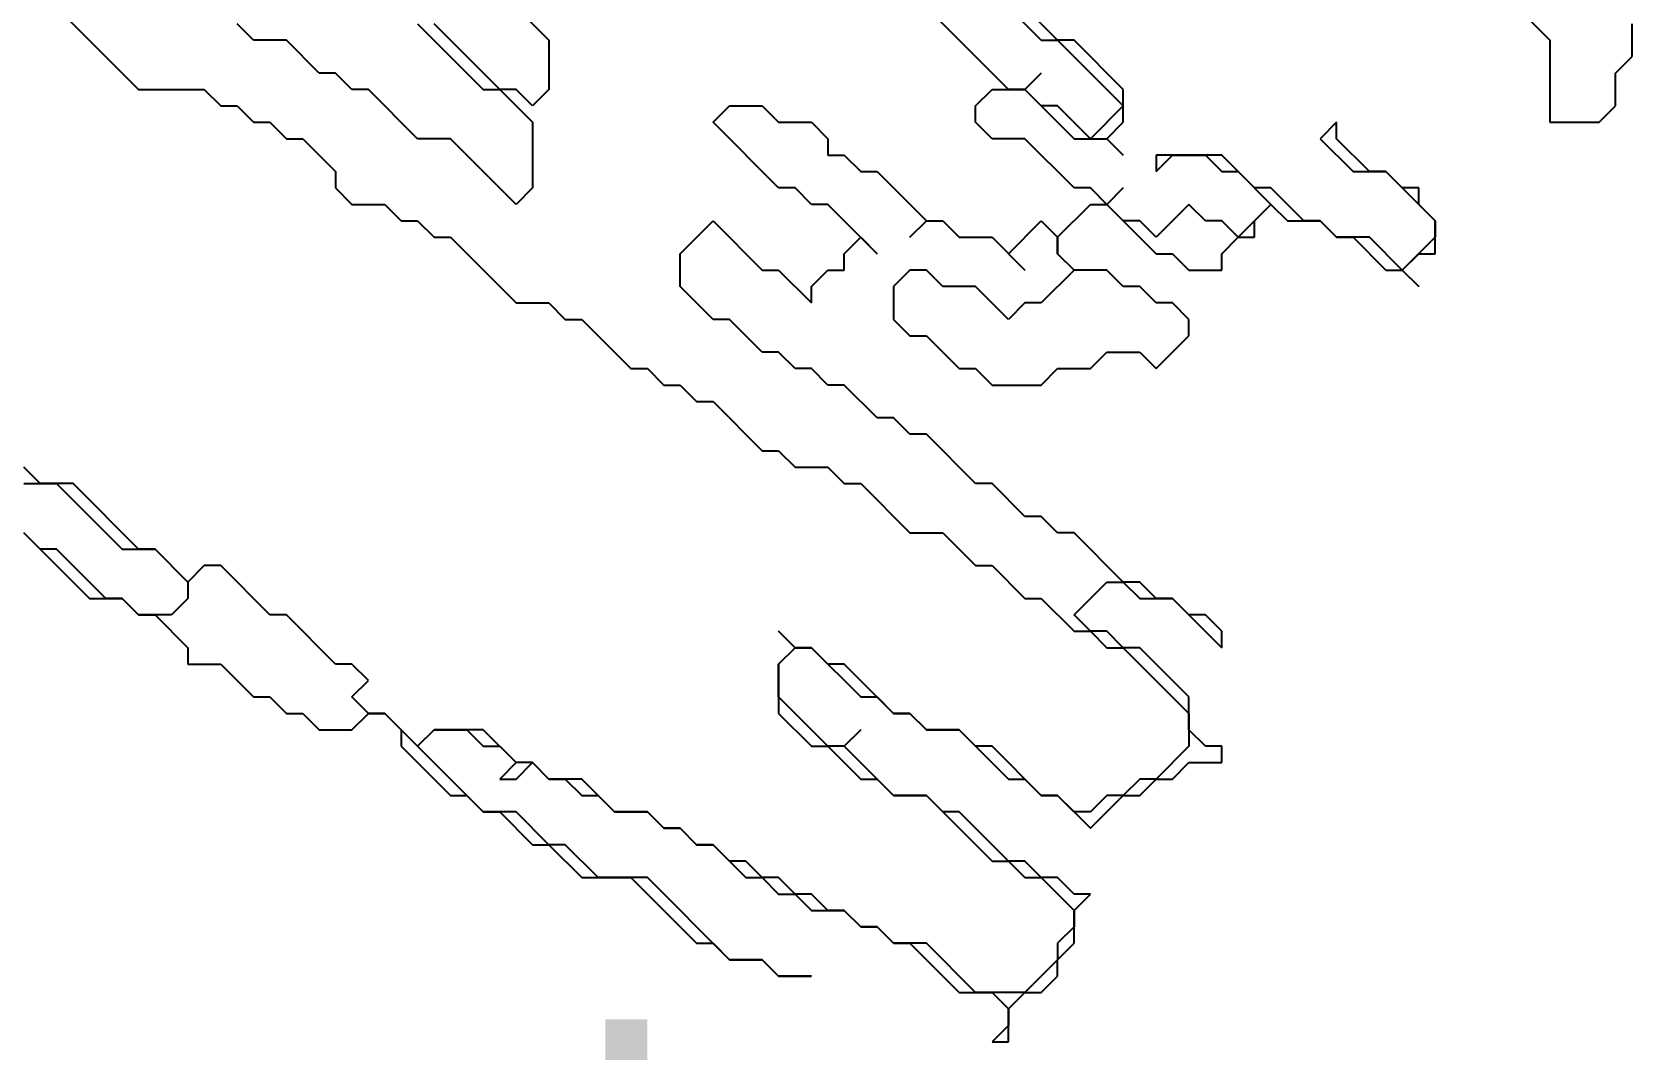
# Model space of a CAD drawing. Header units: metres. Extents: x 7 to 3931, y 6 to 2277.
# Drawn here: x 2781.5 to 2879, y 1688.5 to 1750.5 of the extents above; entities that cross this region are included whole.
import ezdxf

# ---------------------------------------------------------------- set-up
doc = ezdxf.new("R2010")
doc.units = ezdxf.units.M

msp = doc.modelspace()

# ---------------------------------------------------------------- linework, layer by layer
for p, q in [((2810, 1753), (2813, 1750)), ((2783, 1752), (2788, 1747)), ((2841, 1747), (2836, 1752)), ((2841, 1752), (2843, 1750)), ((2844, 1750), (2842, 1752)), ((2872, 1752), (2874, 1750)), ((2795, 1750), (2794, 1751)), ((2805, 1751), (2809, 1747)), ((2810, 1747), (2806, 1751)), ((2879, 1749), (2879, 1751)), ((2797, 1750), (2795, 1750)), ((2799, 1748), (2797, 1750)), ((2813, 1750), (2813, 1747)), ((2843, 1750), (2844, 1750)), ((2844, 1750), (2848, 1746)), ((2845, 1750), (2844, 1750)), ((2848, 1747), (2845, 1750)), ((2874, 1750), (2874, 1745)), ((2878, 1748), (2879, 1749)), ((2800, 1748), (2799, 1748)), ((2801, 1747), (2800, 1748)), ((2842, 1747), (2843, 1748)), ((2843, 1748), (2842, 1747)), ((2878, 1746), (2878, 1748)), ((2788, 1747), (2792, 1747)), ((2792, 1747), (2793, 1746)), ((2802, 1747), (2801, 1747)), ((2805, 1744), (2802, 1747)), ((2809, 1747), (2810, 1747)), ((2811, 1747), (2810, 1747)), ((2810, 1747), (2812, 1745)), ((2812, 1746), (2811, 1747)), ((2813, 1747), (2812, 1746)), ((2839, 1746), (2840, 1747)), ((2840, 1747), (2842, 1747)), ((2842, 1747), (2841, 1747)), ((2843, 1746), (2842, 1747)), ((2842, 1747), (2845, 1744)), ((2848, 1745), (2848, 1747)), ((2793, 1746), (2794, 1746)), ((2794, 1746), (2795, 1745)), ((2823, 1745), (2824, 1746)), ((2824, 1746), (2826, 1746)), ((2826, 1746), (2827, 1745)), ((2839, 1745), (2839, 1746)), ((2844, 1746), (2843, 1746)), ((2846, 1744), (2844, 1746)), ((2848, 1746), (2846, 1744)), ((2877, 1745), (2878, 1746)), ((2795, 1745), (2796, 1745)), ((2796, 1745), (2797, 1744)), ((2812, 1745), (2812, 1741)), ((2827, 1741), (2823, 1745)), ((2827, 1745), (2829, 1745)), ((2829, 1745), (2830, 1744)), ((2840, 1744), (2839, 1745)), ((2847, 1744), (2848, 1745)), ((2861, 1745), (2860, 1744)), ((2861, 1744), (2861, 1745)), ((2874, 1745), (2877, 1745)), ((2797, 1744), (2798, 1744)), ((2798, 1744), (2800, 1742)), ((2807, 1744), (2805, 1744)), ((2811, 1740), (2807, 1744)), ((2830, 1744), (2830, 1743)), ((2842, 1744), (2840, 1744)), ((2845, 1741), (2842, 1744)), ((2845, 1744), (2847, 1744)), ((2847, 1744), (2848, 1743)), ((2848, 1743), (2847, 1744)), ((2860, 1744), (2862, 1742)), ((2863, 1742), (2861, 1744)), ((2830, 1743), (2831, 1743)), ((2831, 1743), (2832, 1742)), ((2854, 1743), (2850, 1743)), ((2850, 1743), (2850, 1742)), ((2850, 1742), (2851, 1743)), ((2851, 1743), (2853, 1743)), ((2853, 1743), (2854, 1742)), ((2856, 1741), (2854, 1743)), ((2800, 1742), (2800, 1741)), ((2832, 1742), (2833, 1742)), ((2833, 1742), (2836, 1739)), ((2854, 1742), (2855, 1742)), ((2855, 1742), (2857, 1740)), ((2862, 1742), (2864, 1742)), ((2864, 1742), (2863, 1742)), ((2865, 1741), (2864, 1742)), ((2864, 1742), (2867, 1739)), ((2800, 1741), (2801, 1740)), ((2812, 1741), (2811, 1740)), ((2828, 1741), (2827, 1741)), ((2829, 1740), (2828, 1741)), ((2846, 1741), (2845, 1741)), ((2847, 1740), (2846, 1741)), ((2847, 1740), (2848, 1741)), ((2848, 1741), (2847, 1740)), ((2857, 1741), (2856, 1741)), ((2859, 1739), (2857, 1741)), ((2866, 1741), (2865, 1741)), ((2866, 1740), (2866, 1741)), ((2801, 1740), (2803, 1740)), ((2803, 1740), (2804, 1739)), ((2830, 1740), (2829, 1740)), ((2833, 1737), (2830, 1740)), ((2844, 1738), (2846, 1740)), ((2846, 1740), (2847, 1740)), ((2847, 1740), (2850, 1737)), ((2848, 1739), (2847, 1740)), ((2852, 1740), (2850, 1738)), ((2853, 1739), (2852, 1740)), ((2857, 1740), (2855, 1738)), ((2856, 1739), (2857, 1740)), ((2857, 1740), (2858, 1739)), ((2867, 1739), (2866, 1740)), ((2804, 1739), (2805, 1739)), ((2805, 1739), (2806, 1738)), ((2821, 1737), (2823, 1739)), ((2823, 1739), (2826, 1736)), ((2836, 1739), (2835, 1738)), ((2835, 1738), (2836, 1739)), ((2836, 1739), (2837, 1739)), ((2837, 1739), (2838, 1738)), ((2841, 1737), (2843, 1739)), ((2843, 1739), (2844, 1738)), ((2849, 1739), (2848, 1739)), ((2850, 1738), (2849, 1739)), ((2854, 1739), (2853, 1739)), ((2855, 1738), (2854, 1739)), ((2856, 1738), (2856, 1739)), ((2858, 1739), (2860, 1739)), ((2860, 1739), (2859, 1739)), ((2860, 1739), (2861, 1738)), ((2861, 1738), (2860, 1739)), ((2867, 1737), (2867, 1739)), ((2867, 1739), (2867, 1738)), ((2806, 1738), (2807, 1738)), ((2807, 1738), (2811, 1734)), ((2831, 1737), (2832, 1738)), ((2832, 1738), (2833, 1737)), ((2838, 1738), (2840, 1738)), ((2840, 1738), (2842, 1736)), ((2844, 1738), (2844, 1737)), ((2844, 1737), (2844, 1738)), ((2854, 1737), (2855, 1738)), ((2855, 1738), (2856, 1738)), ((2861, 1738), (2862, 1738)), ((2863, 1738), (2861, 1738)), ((2862, 1738), (2864, 1736)), ((2865, 1736), (2863, 1738)), ((2867, 1738), (2865, 1736)), ((2821, 1735), (2821, 1737)), ((2831, 1736), (2831, 1737)), ((2842, 1736), (2841, 1737)), ((2844, 1737), (2845, 1736)), ((2845, 1736), (2844, 1737)), ((2850, 1737), (2851, 1737)), ((2851, 1737), (2852, 1736)), ((2854, 1736), (2854, 1737)), ((2865, 1736), (2866, 1737)), ((2866, 1737), (2867, 1737)), ((2826, 1736), (2827, 1736)), ((2827, 1736), (2829, 1734)), ((2829, 1735), (2830, 1736)), ((2830, 1736), (2831, 1736)), ((2835, 1736), (2834, 1735)), ((2836, 1736), (2835, 1736)), ((2837, 1735), (2836, 1736)), ((2845, 1736), (2843, 1734)), ((2847, 1736), (2845, 1736)), ((2848, 1735), (2847, 1736)), ((2852, 1736), (2854, 1736)), ((2864, 1736), (2865, 1736)), ((2865, 1736), (2866, 1735)), ((2866, 1735), (2865, 1736)), ((2823, 1733), (2821, 1735)), ((2829, 1734), (2829, 1735)), ((2834, 1735), (2834, 1733)), ((2839, 1735), (2837, 1735)), ((2841, 1733), (2839, 1735)), ((2849, 1735), (2848, 1735)), ((2850, 1734), (2849, 1735)), ((2811, 1734), (2813, 1734)), ((2813, 1734), (2814, 1733)), ((2842, 1734), (2841, 1733)), ((2843, 1734), (2842, 1734)), ((2851, 1734), (2850, 1734)), ((2852, 1733), (2851, 1734)), ((2814, 1733), (2815, 1733)), ((2815, 1733), (2818, 1730)), ((2824, 1733), (2823, 1733)), ((2826, 1731), (2824, 1733)), ((2834, 1733), (2835, 1732)), ((2852, 1732), (2852, 1733)), ((2835, 1732), (2836, 1732)), ((2836, 1732), (2838, 1730)), ((2850, 1730), (2852, 1732)), ((2827, 1731), (2826, 1731)), ((2828, 1730), (2827, 1731)), ((2846, 1730), (2847, 1731)), ((2847, 1731), (2849, 1731)), ((2849, 1731), (2850, 1730)), ((2818, 1730), (2819, 1730)), ((2819, 1730), (2820, 1729)), ((2829, 1730), (2828, 1730)), ((2830, 1729), (2829, 1730)), ((2838, 1730), (2839, 1730)), ((2839, 1730), (2840, 1729)), ((2843, 1729), (2844, 1730)), ((2844, 1730), (2846, 1730)), ((2820, 1729), (2821, 1729)), ((2821, 1729), (2822, 1728)), ((2831, 1729), (2830, 1729)), ((2833, 1727), (2831, 1729)), ((2840, 1729), (2843, 1729)), ((2822, 1728), (2823, 1728)), ((2823, 1728), (2826, 1725)), ((2834, 1727), (2833, 1727)), ((2835, 1726), (2834, 1727)), ((2836, 1726), (2835, 1726)), ((2839, 1723), (2836, 1726)), ((2826, 1725), (2827, 1725)), ((2827, 1725), (2828, 1724)), ((2782, 1723), (2781, 1724)), ((2828, 1724), (2830, 1724)), ((2830, 1724), (2831, 1723)), ((2781, 1723), (2783, 1723)), ((2784, 1723), (2782, 1723)), ((2783, 1723), (2787, 1719)), ((2788, 1719), (2784, 1723)), ((2831, 1723), (2832, 1723)), ((2832, 1723), (2835, 1720)), ((2840, 1723), (2839, 1723)), ((2842, 1721), (2840, 1723)), ((2843, 1721), (2842, 1721)), ((2844, 1720), (2843, 1721)), ((2782, 1719), (2781, 1720)), ((2781, 1720), (2785, 1716)), ((2835, 1720), (2837, 1720)), ((2837, 1720), (2839, 1718)), ((2845, 1720), (2844, 1720)), ((2848, 1717), (2845, 1720)), ((2783, 1719), (2782, 1719)), ((2786, 1716), (2783, 1719)), ((2787, 1719), (2789, 1719)), ((2789, 1719), (2788, 1719)), ((2791, 1717), (2789, 1719)), ((2789, 1719), (2791, 1717)), ((2792, 1718), (2791, 1717)), ((2793, 1718), (2792, 1718)), ((2796, 1715), (2793, 1718)), ((2839, 1718), (2840, 1718)), ((2840, 1718), (2842, 1716)), ((2791, 1717), (2791, 1716)), ((2845, 1715), (2847, 1717)), ((2847, 1717), (2848, 1717)), ((2848, 1717), (2849, 1716)), ((2849, 1717), (2848, 1717)), ((2850, 1716), (2849, 1717)), ((2785, 1716), (2787, 1716)), ((2787, 1716), (2786, 1716)), ((2788, 1715), (2787, 1716)), ((2787, 1716), (2788, 1715)), ((2791, 1716), (2790, 1715)), ((2842, 1716), (2843, 1716)), ((2843, 1716), (2845, 1714)), ((2849, 1716), (2851, 1716)), ((2851, 1716), (2850, 1716)), ((2851, 1716), (2854, 1713)), ((2852, 1715), (2851, 1716)), ((2790, 1715), (2788, 1715)), ((2788, 1715), (2789, 1715)), ((2789, 1715), (2791, 1713)), ((2797, 1715), (2796, 1715)), ((2800, 1712), (2797, 1715)), ((2846, 1714), (2845, 1715)), ((2853, 1715), (2852, 1715)), ((2854, 1714), (2853, 1715)), ((2828, 1713), (2827, 1714)), ((2827, 1714), (2828, 1713)), ((2845, 1714), (2846, 1714)), ((2846, 1714), (2847, 1713)), ((2847, 1714), (2846, 1714)), ((2848, 1713), (2847, 1714)), ((2854, 1713), (2854, 1714)), ((2791, 1713), (2791, 1712)), ((2828, 1713), (2827, 1712)), ((2827, 1712), (2828, 1713)), ((2829, 1713), (2828, 1713)), ((2828, 1713), (2829, 1713)), ((2830, 1712), (2829, 1713)), ((2829, 1713), (2832, 1710)), ((2847, 1713), (2848, 1713)), ((2848, 1713), (2852, 1709)), ((2849, 1713), (2848, 1713)), ((2852, 1710), (2849, 1713)), ((2791, 1712), (2793, 1712)), ((2793, 1712), (2795, 1710)), ((2801, 1712), (2800, 1712)), ((2802, 1711), (2801, 1712)), ((2827, 1712), (2827, 1709)), ((2827, 1710), (2827, 1712)), ((2831, 1712), (2830, 1712)), ((2834, 1709), (2831, 1712)), ((2801, 1710), (2802, 1711)), ((2795, 1710), (2796, 1710)), ((2796, 1710), (2797, 1709)), ((2802, 1709), (2801, 1710)), ((2830, 1707), (2827, 1710)), ((2832, 1710), (2833, 1710)), ((2833, 1710), (2834, 1709)), ((2852, 1708), (2852, 1710)), ((2797, 1709), (2798, 1709)), ((2798, 1709), (2799, 1708)), ((2801, 1708), (2802, 1709)), ((2803, 1709), (2802, 1709)), ((2802, 1709), (2803, 1709)), ((2805, 1707), (2803, 1709)), ((2803, 1709), (2804, 1708)), ((2827, 1709), (2829, 1707)), ((2835, 1709), (2834, 1709)), ((2834, 1709), (2835, 1709)), ((2836, 1708), (2835, 1709)), ((2835, 1709), (2836, 1708)), ((2852, 1709), (2852, 1707)), ((2799, 1708), (2801, 1708)), ((2804, 1708), (2804, 1707)), ((2806, 1708), (2805, 1707)), ((2805, 1707), (2806, 1708)), ((2809, 1708), (2806, 1708)), ((2806, 1708), (2808, 1708)), ((2808, 1708), (2809, 1707)), ((2811, 1706), (2809, 1708)), ((2831, 1707), (2832, 1708)), ((2832, 1708), (2831, 1707)), ((2838, 1708), (2836, 1708)), ((2836, 1708), (2838, 1708)), ((2839, 1707), (2838, 1708)), ((2838, 1708), (2841, 1705)), ((2853, 1707), (2852, 1708)), ((2804, 1707), (2807, 1704)), ((2809, 1703), (2805, 1707)), ((2809, 1707), (2810, 1707)), ((2810, 1707), (2811, 1706)), ((2829, 1707), (2830, 1707)), ((2830, 1707), (2832, 1705)), ((2831, 1707), (2830, 1707)), ((2834, 1704), (2831, 1707)), ((2840, 1707), (2839, 1707)), ((2843, 1704), (2840, 1707)), ((2852, 1707), (2850, 1705)), ((2854, 1707), (2853, 1707)), ((2854, 1706), (2854, 1707)), ((2811, 1706), (2810, 1705)), ((2812, 1706), (2811, 1706)), ((2811, 1705), (2812, 1706)), ((2813, 1705), (2812, 1706)), ((2812, 1706), (2813, 1705)), ((2851, 1705), (2852, 1706)), ((2852, 1706), (2854, 1706)), ((2810, 1705), (2811, 1705)), ((2815, 1705), (2813, 1705)), ((2813, 1705), (2814, 1705)), ((2814, 1705), (2815, 1704)), ((2817, 1703), (2815, 1705)), ((2832, 1705), (2833, 1705)), ((2833, 1705), (2834, 1704)), ((2841, 1705), (2842, 1705)), ((2842, 1705), (2843, 1704)), ((2849, 1705), (2848, 1704)), ((2850, 1705), (2849, 1705)), ((2849, 1704), (2850, 1705)), ((2850, 1705), (2851, 1705)), ((2807, 1704), (2808, 1704)), ((2808, 1704), (2809, 1703)), ((2815, 1704), (2816, 1704)), ((2816, 1704), (2817, 1703)), ((2834, 1704), (2836, 1704)), ((2836, 1704), (2834, 1704)), ((2836, 1704), (2840, 1700)), ((2837, 1703), (2836, 1704)), ((2844, 1704), (2843, 1704)), ((2843, 1704), (2844, 1704)), ((2845, 1703), (2844, 1704)), ((2844, 1704), (2846, 1702)), ((2847, 1704), (2846, 1703)), ((2846, 1702), (2848, 1704)), ((2848, 1704), (2847, 1704)), ((2848, 1704), (2849, 1704)), ((2809, 1703), (2810, 1703)), ((2811, 1703), (2809, 1703)), ((2810, 1703), (2812, 1701)), ((2813, 1701), (2811, 1703)), ((2819, 1703), (2817, 1703)), ((2817, 1703), (2819, 1703)), ((2820, 1702), (2819, 1703)), ((2819, 1703), (2820, 1702)), ((2838, 1703), (2837, 1703)), ((2841, 1700), (2838, 1703)), ((2846, 1703), (2845, 1703)), ((2821, 1702), (2820, 1702)), ((2820, 1702), (2821, 1702)), ((2822, 1701), (2821, 1702)), ((2821, 1702), (2822, 1701)), ((2812, 1701), (2813, 1701)), ((2813, 1701), (2815, 1699)), ((2814, 1701), (2813, 1701)), ((2816, 1699), (2814, 1701)), ((2823, 1701), (2822, 1701)), ((2822, 1701), (2823, 1701)), ((2824, 1700), (2823, 1701)), ((2823, 1701), (2825, 1699)), ((2825, 1700), (2824, 1700)), ((2826, 1699), (2825, 1700)), ((2840, 1700), (2841, 1700)), ((2841, 1700), (2842, 1699)), ((2842, 1700), (2841, 1700)), ((2843, 1699), (2842, 1700)), ((2815, 1699), (2818, 1699)), ((2819, 1699), (2816, 1699)), ((2818, 1699), (2822, 1695)), ((2824, 1694), (2819, 1699)), ((2825, 1699), (2826, 1699)), ((2827, 1699), (2826, 1699)), ((2826, 1699), (2827, 1698)), ((2828, 1698), (2827, 1699)), ((2842, 1699), (2843, 1699)), ((2843, 1699), (2845, 1697)), ((2844, 1699), (2843, 1699)), ((2845, 1698), (2844, 1699)), ((2827, 1698), (2828, 1698)), ((2829, 1698), (2828, 1698)), ((2828, 1698), (2829, 1697)), ((2830, 1697), (2829, 1698)), ((2845, 1697), (2846, 1698)), ((2846, 1698), (2845, 1698)), ((2829, 1697), (2831, 1697)), ((2831, 1697), (2830, 1697)), ((2832, 1696), (2831, 1697)), ((2831, 1697), (2832, 1696)), ((2845, 1697), (2845, 1696)), ((2845, 1695), (2845, 1697)), ((2833, 1696), (2832, 1696)), ((2832, 1696), (2833, 1696)), ((2834, 1695), (2833, 1696)), ((2833, 1696), (2834, 1695)), ((2845, 1696), (2844, 1695)), ((2822, 1695), (2823, 1695)), ((2823, 1695), (2824, 1694)), ((2836, 1695), (2834, 1695)), ((2834, 1695), (2835, 1695)), ((2835, 1695), (2838, 1692)), ((2839, 1692), (2836, 1695)), ((2844, 1695), (2844, 1694)), ((2844, 1694), (2845, 1695)), ((2824, 1694), (2826, 1694)), ((2826, 1694), (2824, 1694)), ((2826, 1694), (2827, 1693)), ((2827, 1693), (2826, 1694)), ((2844, 1694), (2842, 1692)), ((2844, 1693), (2844, 1694)), ((2827, 1693), (2829, 1693)), ((2829, 1693), (2827, 1693)), ((2843, 1692), (2844, 1693)), ((2838, 1692), (2840, 1692)), ((2842, 1692), (2839, 1692)), ((2840, 1692), (2841, 1691)), ((2841, 1691), (2842, 1692)), ((2842, 1692), (2843, 1692)), ((2841, 1691), (2841, 1690)), ((2841, 1689), (2841, 1691)), ((2841, 1690), (2840, 1689)), ((2840, 1689), (2841, 1689))]:
    msp.add_line(p, q)

# ---------------------------------------------------------------- texts
msp.add_text(':', height=20).set_placement((2814, 1675))

doc.saveas('drawing.dxf')
